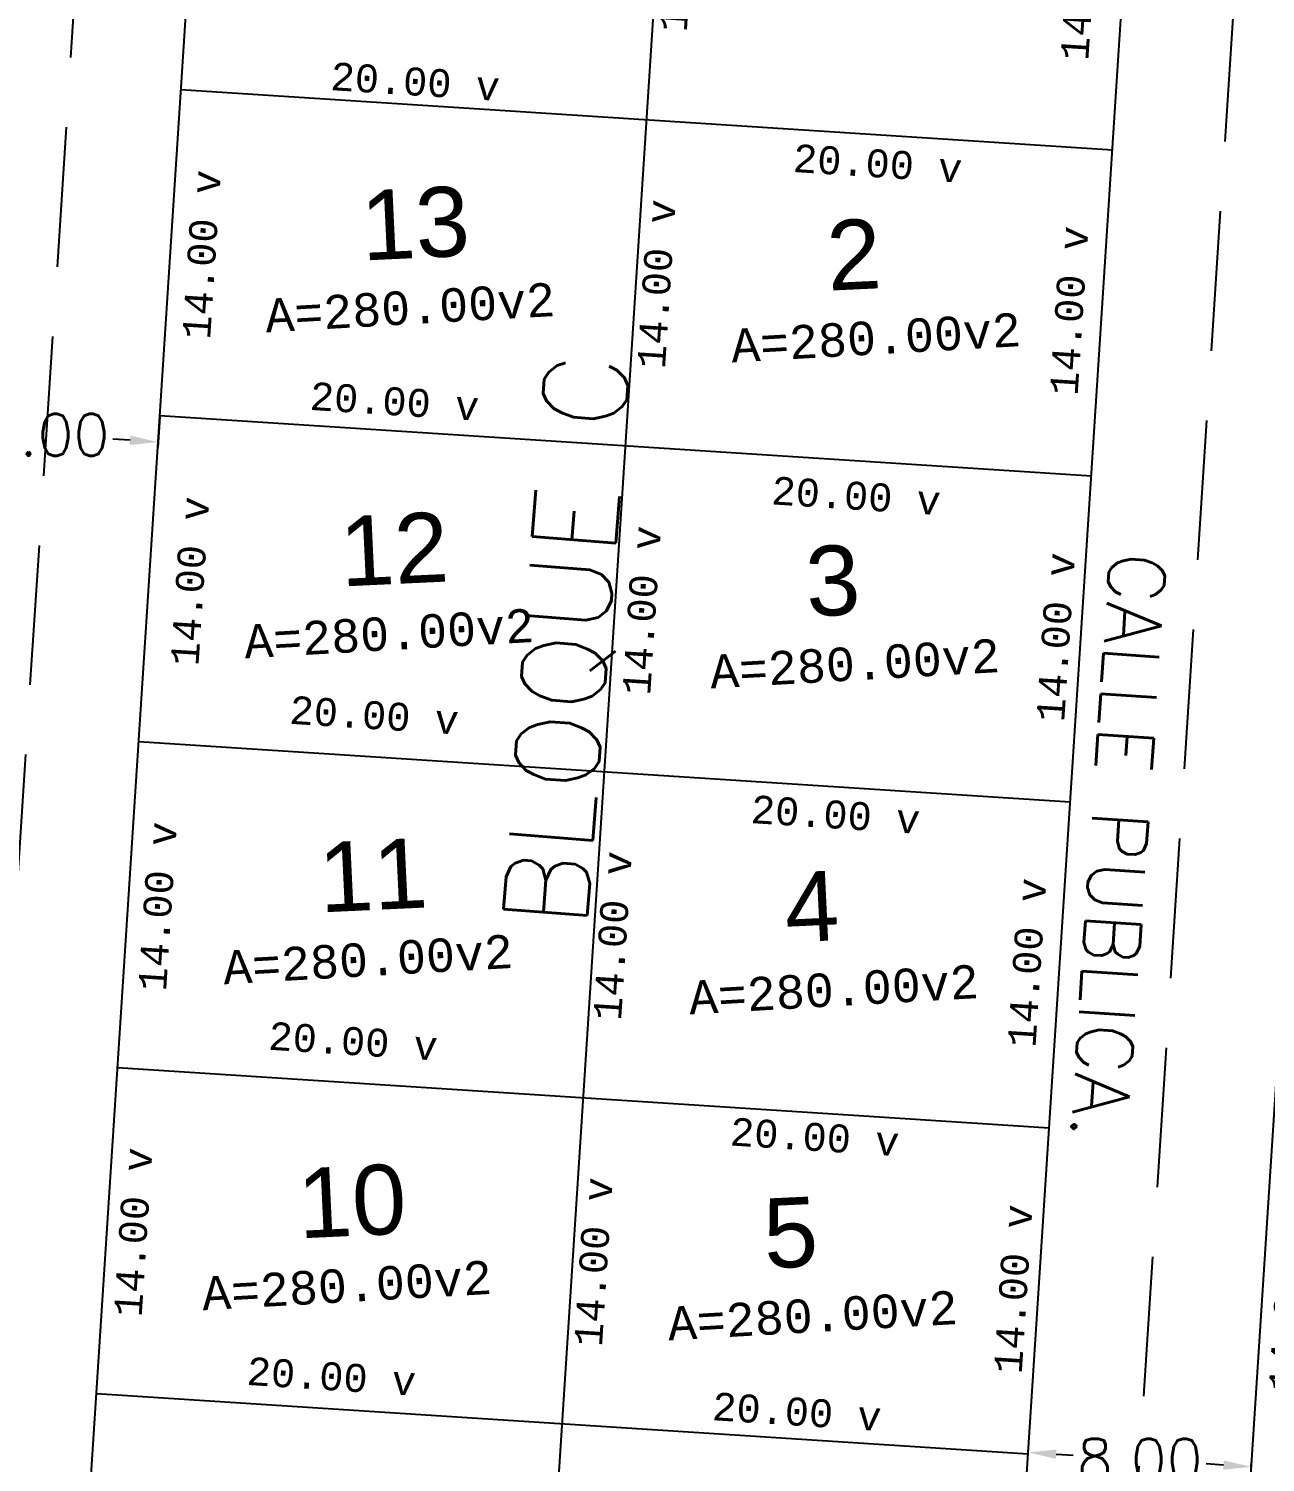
# Model space of a CAD drawing. Header units: metres. Extents: x 295274 to 295728, y 1621957 to 1622195.
# Drawn here: x 295395 to 295439.2, y 1622029.8 to 1622081.2 of the extents above; entities that cross this region are included whole.
import ezdxf
from ezdxf.enums import TextEntityAlignment as Align

# ---------------------------------------------------------------- set-up
doc = ezdxf.new("R2010")
doc.units = ezdxf.units.M
doc.linetypes.add('DASHED', pattern=[0.75, 0.5, -0.25])
for name, color, linetype in [('areas', 7, 'Continuous'), ('NOMBRE BLOQUE', 94, 'Continuous'), ('NUMERO SOLAR', 12, 'Continuous')]:
    doc.layers.add(name, color=color, linetype=linetype)
doc.styles.add('Anotativo', font='arial.ttf')
doc.styles.add('MONOTXT4', font='monotxt4.shx')
doc.styles.get("Standard").update_dxf_attribs({"font": 'simplex.shx'})
doc.dimstyles.new('Cotas de Lotes', dxfattribs={"dimscale": 0.5, "dimtxt": 2, "dimasz": 0.5, "dimexe": 0.18, "dimexo": 0.0625, "dimgap": 0.09, "dimtad": 0, "dimlfac": 1.197605, "dimzin": 0, "dimdsep": 46, "dimtxsty": 'MONOTXT4', "dimblk": 'NONE', "dimcen": 0.5, "dimse1": 1, "dimse2": 1, "dimsd1": 1, "dimsd2": 1, "dimclrt": 256, "dimaunit": 1, "dimadec": 0, "dimazin": 0, "dimtfac": 1, "dimtofl": 0, "dimtmove": 0, "dimatfit": 3, "dimldrblk": 'NONE', "dimfxl": 1, "dimtolj": 1, "dimtzin": 0, "dimarcsym": 0})
doc.dimstyles.get("Standard").update_dxf_attribs({"dimtxt": 0.18, "dimasz": 0.18, "dimexe": 0.18, "dimexo": 0.0625, "dimgap": 0.09, "dimtad": 0, "dimtih": 1, "dimtoh": 1, "dimdec": 4, "dimzin": 0, "dimdsep": 46, "dimtxsty": 'Standard', "dimcen": 0.09, "dimadec": 0, "dimazin": 0, "dimtfac": 1, "dimtdec": 4, "dimtofl": 0, "dimtmove": 0, "dimatfit": 3, "dimfxl": 1, "dimtolj": 1, "dimtzin": 0, "dimarcsym": 0})

# ---------------------------------------------------------------- blocks, each defined once
blk = doc.blocks.new('*D152')
at = {"layer": 'Defpoints', "color": 0, "ltscale": 6, "transparency": 16777216}
for p in [(295439.486, 1622041.306), (295440.433, 1622041.244), (295438.731, 1622029.64)]:
    blk.add_point(p, dxfattribs=at)
at = {"ltscale": 6, "transparency": 16777216, "insert": (295440.056, 1622035.412), "char_height": 1, "attachment_point": 5, "rotation": 86.2982, "style": 'MONOTXT4'}
blk.add_mtext('\\A1;14.00 v', dxfattribs=at)
blk = doc.blocks.new('_None')
blk = doc.blocks.new('*D167')
at = {"layer": 'Defpoints', "color": 0, "ltscale": 6, "transparency": 16777216}
for p in [(295429.845, 1622030.215), (295430.748, 1622030.157), (295429.993, 1622018.491)]:
    blk.add_point(p, dxfattribs=at)
at = {"ltscale": 6, "transparency": 16777216, "insert": (295429.468, 1622024.382), "char_height": 1, "attachment_point": 5, "rotation": 86.2982, "style": 'MONOTXT4'}
blk.add_mtext('\\A1;14.00 v', dxfattribs=at)
blk = doc.blocks.new('*D168')
at = {"layer": 'Defpoints', "color": 0, "ltscale": 6, "transparency": 16777216}
for p in [(295414.083, 1622031.235), (295414.943, 1622031.179), (295413.328, 1622019.569)]:
    blk.add_point(p, dxfattribs=at)
at = {"ltscale": 6, "transparency": 16777216, "insert": (295414.565, 1622025.346), "char_height": 1, "attachment_point": 5, "rotation": 86.2982, "style": 'MONOTXT4'}
blk.add_mtext('\\A1;14.00 v', dxfattribs=at)
blk = doc.blocks.new('*D169')
at = {"layer": 'Defpoints', "color": 0, "ltscale": 6, "transparency": 16777216}
for p in [(295414.838, 1622042.9), (295415.583, 1622042.852), (295414.083, 1622031.235)]:
    blk.add_point(p, dxfattribs=at)
at = {"ltscale": 6, "transparency": 16777216, "insert": (295415.205, 1622037.019), "char_height": 1, "attachment_point": 5, "rotation": 86.2982, "style": 'MONOTXT4'}
blk.add_mtext('\\A1;14.00 v', dxfattribs=at)
blk = doc.blocks.new('*D170')
at = {"layer": 'Defpoints', "color": 0, "ltscale": 6, "transparency": 16777216}
for p in [(295414.838, 1622042.9), (295431.503, 1622041.822), (295431.446, 1622040.949)]:
    blk.add_point(p, dxfattribs=at)
at = {"ltscale": 6, "transparency": 16777216, "insert": (295423.114, 1622041.488), "char_height": 1, "attachment_point": 5, "rotation": 356.2982, "style": 'MONOTXT4'}
blk.add_mtext('\\A1;20.00 v', dxfattribs=at)
blk = doc.blocks.new('*D171')
at = {"layer": 'Defpoints', "color": 0, "ltscale": 6, "transparency": 16777216}
for p in [(295431.503, 1622041.822), (295429.845, 1622030.215), (295430.748, 1622030.157)]:
    blk.add_point(p, dxfattribs=at)
at = {"ltscale": 6, "transparency": 16777216, "insert": (295430.223, 1622036.048), "char_height": 1, "attachment_point": 5, "rotation": 86.2982, "style": 'MONOTXT4'}
blk.add_mtext('\\A1;14.00 v', dxfattribs=at)
blk = doc.blocks.new('*D172')
at = {"layer": 'Defpoints', "color": 0, "ltscale": 6, "transparency": 16777216}
for p in [(295414.083, 1622031.235), (295430.81, 1622031.116), (295430.748, 1622030.157)]:
    blk.add_point(p, dxfattribs=at)
at = {"ltscale": 6, "transparency": 16777216, "insert": (295422.478, 1622031.655), "char_height": 1, "attachment_point": 5, "rotation": 356.2982, "style": 'MONOTXT4'}
blk.add_mtext('\\A1;20.00 v', dxfattribs=at)
blk = doc.blocks.new('*D173')
at = {"layer": 'Defpoints', "color": 0, "ltscale": 6, "transparency": 16777216}
for p in [(295415.592, 1622054.566), (295416.266, 1622054.522), (295414.838, 1622042.9)]:
    blk.add_point(p, dxfattribs=at)
at = {"ltscale": 6, "transparency": 16777216, "insert": (295415.889, 1622048.69), "char_height": 1, "attachment_point": 5, "rotation": 86.2982, "style": 'MONOTXT4'}
blk.add_mtext('\\A1;14.00 v', dxfattribs=at)
blk = doc.blocks.new('*D174')
at = {"layer": 'Defpoints', "color": 0, "ltscale": 6, "transparency": 16777216}
for p in [(295415.592, 1622054.566), (295432.258, 1622053.488), (295432.193, 1622052.486)]:
    blk.add_point(p, dxfattribs=at)
at = {"ltscale": 6, "transparency": 16777216, "insert": (295423.86, 1622053.025), "char_height": 1, "attachment_point": 5, "rotation": 356.2982, "style": 'MONOTXT4'}
blk.add_mtext('\\A1;20.00 v', dxfattribs=at)
blk = doc.blocks.new('*D175')
at = {"layer": 'Defpoints', "color": 0, "ltscale": 6, "transparency": 16777216}
for p in [(295432.258, 1622053.488), (295430.338, 1622041.898), (295431.503, 1622041.822)]:
    blk.add_point(p, dxfattribs=at)
at = {"ltscale": 6, "transparency": 16777216, "insert": (295430.716, 1622047.73), "char_height": 1, "attachment_point": 5, "rotation": 86.2982, "style": 'MONOTXT4'}
blk.add_mtext('\\A1;14.00 v', dxfattribs=at)
blk = doc.blocks.new('*D176')
at = {"layer": 'Defpoints', "color": 0, "ltscale": 6, "transparency": 16777216}
for p in [(295432.121, 1622065.211), (295433.012, 1622065.153), (295432.258, 1622053.488)]:
    blk.add_point(p, dxfattribs=at)
at = {"ltscale": 6, "transparency": 16777216, "insert": (295431.743, 1622059.378), "char_height": 1, "attachment_point": 5, "rotation": 86.2982, "style": 'MONOTXT4'}
blk.add_mtext('\\A1;14.00 v', dxfattribs=at)
blk = doc.blocks.new('*D177')
at = {"layer": 'Defpoints', "color": 0, "ltscale": 6, "transparency": 16777216}
for p in [(295416.347, 1622066.232), (295417.309, 1622066.169), (295415.592, 1622054.566)]:
    blk.add_point(p, dxfattribs=at)
at = {"ltscale": 6, "transparency": 16777216, "insert": (295416.932, 1622060.337), "char_height": 1, "attachment_point": 5, "rotation": 86.2982, "style": 'MONOTXT4'}
blk.add_mtext('\\A1;14.00 v', dxfattribs=at)
blk = doc.blocks.new('*D178')
at = {"layer": 'Defpoints', "color": 0, "ltscale": 6, "transparency": 16777216}
for p in [(295416.347, 1622066.232), (295433.012, 1622065.153), (295432.931, 1622063.893)]:
    blk.add_point(p, dxfattribs=at)
at = {"ltscale": 6, "transparency": 16777216, "insert": (295424.598, 1622064.432), "char_height": 1, "attachment_point": 5, "rotation": 356.2982, "style": 'MONOTXT4'}
blk.add_mtext('\\A1;20.00 v', dxfattribs=at)
blk = doc.blocks.new('*D179')
at = {"layer": 'Defpoints', "color": 0, "ltscale": 6, "transparency": 16777216}
for p in [(295432.602, 1622076.894), (295433.767, 1622076.819), (295433.012, 1622065.153)]:
    blk.add_point(p, dxfattribs=at)
at = {"ltscale": 6, "transparency": 16777216, "insert": (295432.224, 1622071.062), "char_height": 1, "attachment_point": 5, "rotation": 86.2982, "style": 'MONOTXT4'}
blk.add_mtext('\\A1;14.00 v', dxfattribs=at)
blk = doc.blocks.new('*D180')
at = {"layer": 'Defpoints', "color": 0, "ltscale": 6, "transparency": 16777216}
for p in [(295417.102, 1622077.897), (295417.837, 1622077.85), (295416.347, 1622066.232)]:
    blk.add_point(p, dxfattribs=at)
at = {"ltscale": 6, "transparency": 16777216, "insert": (295417.46, 1622072.017), "char_height": 1, "attachment_point": 5, "rotation": 86.2982, "style": 'MONOTXT4'}
blk.add_mtext('\\A1;14.00 v', dxfattribs=at)
blk = doc.blocks.new('*D181')
at = {"layer": 'Defpoints', "color": 0, "ltscale": 6, "transparency": 16777216}
for p in [(295417.102, 1622077.897), (295433.767, 1622076.819), (295433.7, 1622075.788)]:
    blk.add_point(p, dxfattribs=at)
at = {"ltscale": 6, "transparency": 16777216, "insert": (295425.368, 1622076.328), "char_height": 1, "attachment_point": 5, "rotation": 356.2982, "style": 'MONOTXT4'}
blk.add_mtext('\\A1;20.00 v', dxfattribs=at)
blk = doc.blocks.new('*D182')
at = {"layer": 'Defpoints', "color": 0, "ltscale": 6, "transparency": 16777216}
for p in [(295433.001, 1622089.172), (295434.56, 1622089.071), (295433.767, 1622076.819)]:
    blk.add_point(p, dxfattribs=at)
at = {"ltscale": 6, "transparency": 16777216, "insert": (295432.605, 1622083.046), "char_height": 1, "attachment_point": 5, "rotation": 86.2982, "style": 'MONOTXT4'}
blk.add_mtext('\\A1;14.70 v', dxfattribs=at)
blk = doc.blocks.new('*D185')
at = {"layer": 'Defpoints', "color": 0, "ltscale": 6, "transparency": 16777216}
for p in [(295417.907, 1622090.341), (295417.102, 1622077.897), (295417.837, 1622077.85)]:
    blk.add_point(p, dxfattribs=at)
at = {"ltscale": 6, "transparency": 16777216, "insert": (295418.24, 1622084.072), "char_height": 1, "attachment_point": 5, "rotation": 86.2982, "style": 'MONOTXT4'}
blk.add_mtext('\\A1;14.93 v', dxfattribs=at)
blk = doc.blocks.new('*D186')
at = {"layer": 'Defpoints', "color": 0, "ltscale": 6, "transparency": 16777216}
for p in [(295400.437, 1622078.976), (295417.155, 1622078.718), (295417.102, 1622077.897)]:
    blk.add_point(p, dxfattribs=at)
at = {"ltscale": 6, "transparency": 16777216, "insert": (295408.823, 1622079.257), "char_height": 1, "attachment_point": 5, "rotation": 356.2982, "style": 'MONOTXT4'}
blk.add_mtext('\\A1;20.00 v', dxfattribs=at)
blk = doc.blocks.new('*D187')
at = {"layer": 'Defpoints', "color": 0, "ltscale": 6, "transparency": 16777216}
for p in [(295401.502, 1622095.446), (295400.437, 1622078.976), (295401.77, 1622078.889)]:
    blk.add_point(p, dxfattribs=at)
at = {"ltscale": 6, "transparency": 16777216, "insert": (295402.302, 1622087.125), "char_height": 1, "attachment_point": 5, "rotation": 86.2982, "style": 'MONOTXT4'}
blk.add_mtext('\\A1;19.77 v', dxfattribs=at)
blk = doc.blocks.new('*D189')
at = {"layer": 'Defpoints', "color": 0, "ltscale": 6, "transparency": 16777216}
for p in [(295400.437, 1622078.976), (295399.682, 1622067.31), (295400.809, 1622067.237)]:
    blk.add_point(p, dxfattribs=at)
at = {"ltscale": 6, "transparency": 16777216, "insert": (295401.186, 1622073.07), "char_height": 1, "attachment_point": 5, "rotation": 86.2982, "style": 'MONOTXT4'}
blk.add_mtext('\\A1;14.00 v', dxfattribs=at)
blk = doc.blocks.new('*D190')
at = {"layer": 'Defpoints', "color": 0, "ltscale": 6, "transparency": 16777216}
for p in [(295399.682, 1622067.31), (295416.415, 1622067.274), (295416.347, 1622066.232)]:
    blk.add_point(p, dxfattribs=at)
at = {"ltscale": 6, "transparency": 16777216, "insert": (295408.082, 1622067.813), "char_height": 1, "attachment_point": 5, "rotation": 356.2982, "style": 'MONOTXT4'}
blk.add_mtext('\\A1;20.00 v', dxfattribs=at)
blk = doc.blocks.new('*D191')
at = {"layer": 'Defpoints', "color": 0, "ltscale": 6, "transparency": 16777216}
for p in [(295399.682, 1622067.31), (295398.927, 1622055.644), (295400.392, 1622055.55)]:
    blk.add_point(p, dxfattribs=at)
at = {"ltscale": 6, "transparency": 16777216, "insert": (295400.769, 1622061.382), "char_height": 1, "attachment_point": 5, "rotation": 86.2982, "style": 'MONOTXT4'}
blk.add_mtext('\\A1;14.00 v', dxfattribs=at)
blk = doc.blocks.new('*D192')
at = {"layer": 'Defpoints', "color": 0, "ltscale": 6, "transparency": 16777216}
for p in [(295398.927, 1622055.644), (295415.688, 1622056.041), (295415.592, 1622054.566)]:
    blk.add_point(p, dxfattribs=at)
at = {"ltscale": 6, "transparency": 16777216, "insert": (295407.355, 1622056.58), "char_height": 1, "attachment_point": 5, "rotation": 356.2982, "style": 'MONOTXT4'}
blk.add_mtext('\\A1;20.00 v', dxfattribs=at)
blk = doc.blocks.new('*D193')
at = {"layer": 'Defpoints', "color": 0, "ltscale": 6, "transparency": 16777216}
for p in [(295398.927, 1622055.644), (295398.173, 1622043.979), (295399.234, 1622043.91)]:
    blk.add_point(p, dxfattribs=at)
at = {"ltscale": 6, "transparency": 16777216, "insert": (295399.611, 1622049.743), "char_height": 1, "attachment_point": 5, "rotation": 86.2982, "style": 'MONOTXT4'}
blk.add_mtext('\\A1;14.00 v', dxfattribs=at)
blk = doc.blocks.new('*D194')
at = {"layer": 'Defpoints', "color": 0, "ltscale": 6, "transparency": 16777216}
for p in [(295414.933, 1622044.375), (295398.173, 1622043.979), (295414.838, 1622042.9)]:
    blk.add_point(p, dxfattribs=at)
at = {"ltscale": 6, "transparency": 16777216, "insert": (295406.601, 1622044.914), "char_height": 1, "attachment_point": 5, "rotation": 356.2982, "style": 'MONOTXT4'}
blk.add_mtext('\\A1;20.00 v', dxfattribs=at)
blk = doc.blocks.new('*D195')
at = {"layer": 'Defpoints', "color": 0, "ltscale": 6, "transparency": 16777216}
for p in [(295398.173, 1622043.979), (295397.418, 1622032.313), (295398.359, 1622032.252)]:
    blk.add_point(p, dxfattribs=at)
at = {"ltscale": 6, "transparency": 16777216, "insert": (295398.736, 1622038.085), "char_height": 1, "attachment_point": 5, "rotation": 86.2982, "style": 'MONOTXT4'}
blk.add_mtext('\\A1;14.00 v', dxfattribs=at)
blk = doc.blocks.new('*D196')
at = {"layer": 'Defpoints', "color": 0, "ltscale": 6, "transparency": 16777216}
for p in [(295397.418, 1622032.313), (295414.157, 1622032.379), (295414.083, 1622031.235)]:
    blk.add_point(p, dxfattribs=at)
at = {"ltscale": 6, "transparency": 16777216, "insert": (295405.824, 1622032.918), "char_height": 1, "attachment_point": 5, "rotation": 356.2982, "style": 'MONOTXT4'}
blk.add_mtext('\\A1;20.00 v', dxfattribs=at)
blk = doc.blocks.new('*D197')
at = {"layer": 'Defpoints', "color": 0, "ltscale": 6, "transparency": 16777216}
for p in [(295397.418, 1622032.313), (295396.663, 1622020.647), (295397.939, 1622020.565)]:
    blk.add_point(p, dxfattribs=at)
at = {"ltscale": 6, "transparency": 16777216, "insert": (295398.317, 1622026.398), "char_height": 1, "attachment_point": 5, "rotation": 86.2982, "style": 'MONOTXT4'}
blk.add_mtext('\\A1;14.00 v', dxfattribs=at)
blk = doc.blocks.new('*D296')
at = {"color": 0, "lineweight": -2, "ltscale": 6, "transparency": 16777216}
for p, q in [((295430.752, 1622030.219), (295430.763, 1622030.383)), ((295431.749, 1622030.139), (295432.367, 1622030.099)), ((295437.737, 1622029.751), (295437.118, 1622029.791)), ((295438.735, 1622029.702), (295438.746, 1622029.866))]:
    blk.add_line(p, q, dxfattribs=at)
at = {"color": 0, "ltscale": 6, "transparency": 16777216}
for points in [[(295431.76, 1622030.305), (295431.738, 1622029.972), (295430.751, 1622030.203)], [(295437.747, 1622029.917), (295437.726, 1622029.585), (295438.734, 1622029.687)]]:
    blk.add_solid(points, dxfattribs=at)
at = {"layer": 'Defpoints', "color": 0, "ltscale": 6, "transparency": 16777216}
for p in [(295430.748, 1622030.157), (295438.731, 1622029.64), (295438.734, 1622029.687)]:
    blk.add_point(p, dxfattribs=at)
at = {"color": 0, "ltscale": 6, "transparency": 16777216, "insert": (295434.743, 1622029.945), "char_height": 1.5, "attachment_point": 5}
blk.add_mtext('\\A1;8.00', dxfattribs=at)
blk = doc.blocks.new('*D297')
at = {"color": 0, "lineweight": -2, "ltscale": 6, "transparency": 16777216}
for p, q in [((295391.695, 1622067.764), (295391.626, 1622066.698)), ((295399.678, 1622067.248), (295399.609, 1622066.182)), ((295392.635, 1622066.813), (295393.253, 1622066.773)), ((295398.623, 1622066.426), (295398.005, 1622066.466))]:
    blk.add_line(p, q, dxfattribs=at)
at = {"color": 0, "ltscale": 6, "transparency": 16777216}
for points in [[(295392.646, 1622066.98), (295392.625, 1622066.647), (295391.637, 1622066.878)], [(295398.634, 1622066.592), (295398.612, 1622066.26), (295399.621, 1622066.362)]]:
    blk.add_solid(points, dxfattribs=at)
at = {"layer": 'Defpoints', "color": 0, "ltscale": 6, "transparency": 16777216}
for p in [(295391.699, 1622067.826), (295399.682, 1622067.31), (295391.637, 1622066.878)]:
    blk.add_point(p, dxfattribs=at)
at = {"color": 0, "ltscale": 6, "transparency": 16777216, "insert": (295395.629, 1622066.62), "char_height": 1.5, "attachment_point": 5}
blk.add_mtext('\\A1;8.00', dxfattribs=at)

msp = doc.modelspace()

# ---------------------------------------------------------------- linework, layer by layer
at = {"ltscale": 6}
for p, q in [((295400.4368, 1622078.9755), (295433.7671, 1622076.8191)), ((295399.6821, 1622067.3099), (295433.0124, 1622065.1534)), ((295398.9273, 1622055.6443), (295432.2576, 1622053.4878)), ((295398.1726, 1622043.9787), (295431.5029, 1622041.8222)), ((295397.4178, 1622032.3131), (295430.7481, 1622030.1566))]:
    msp.add_line(p, q, dxfattribs=at)
at = {"color": 1, "linetype": 'DASHED', "ltscale": 10, "flags": 128}
for points in [[(295391.6605, 1622005.2806), (295397.9385, 1622102.3152)], [(295432.9525, 1622002.2737), (295438.986, 1622095.5278)]]:
    msp.add_lwpolyline(points, dxfattribs=at)
at = {"flags": 128}
for points in [[(295395.9083, 1622008.9818), (295401.5025, 1622095.4461)], [(295437.2003, 1622005.975), (295442.6985, 1622090.9564)], [(295412.5647, 1622007.7689), (295417.9071, 1622090.3415)], [(295429.2212, 1622006.556), (295434.5598, 1622089.0708)]]:
    msp.add_lwpolyline(points, dxfattribs=at)

# ---------------------------------------------------------------- texts
at = {"ltscale": 6, "insert": (295435.6896, 1622062.3464), "char_height": 2, "attachment_point": 1, "rotation": 266.12941}
msp.add_mtext_dynamic_manual_height_columns('CALLE PUBLICA.', width=35.899774, gutter_width=1, heights=[0], dxfattribs=at)
at = {"layer": 'areas', "color": 7, "lineweight": 9, "style": 'MONOTXT4'}
for p in [(295408.6387, 1622071.1806), (295425.3039, 1622070.1024), (295407.884, 1622059.515), (295424.5491, 1622058.4368), (295407.1292, 1622047.8494), (295423.7944, 1622046.7712), (295406.3745, 1622036.1838), (295423.0396, 1622035.1055)]:
    msp.add_text('A=280.00v2', height=1.2, rotation=3.2563, dxfattribs=at).set_placement(p, align=Align.MIDDLE)
at = {"layer": 'NOMBRE BLOQUE', "color": 5, "lineweight": 0, "insert": (295411.9449, 1622049.1318), "char_height": 3, "attachment_point": 1, "rotation": 85.62119}
msp.add_mtext_dynamic_manual_height_columns('BLOQUE C', width=32.718598, gutter_width=12.5, heights=[0], dxfattribs=at)
at = {"layer": 'NUMERO SOLAR', "lineweight": 0, "char_height": 2.5, "attachment_point": 1, "rotation": 2.7012, "style": 'Anotativo'}
for s, insert in [('13', (295406.8203, 1622075.3558)), ('2', (295423.4855, 1622074.2776)), ('12', (295406.0655, 1622063.6902)), ('3', (295422.7307, 1622062.612)), ('11', (295405.3108, 1622052.0246)), ('4', (295421.9759, 1622050.9463)), ('10', (295404.556, 1622040.359)), ('5', (295421.2212, 1622039.2807))]:
    msp.add_mtext_dynamic_manual_height_columns(s, width=22.294458, gutter_width=12.5, heights=[0], dxfattribs=dict(at, insert=insert))

# ---------------------------------------------------------------- dimensions: what is measured, and where the dimension line sits
at = {"ltscale": 6}
for p1, p2, distance, picture, middle in [((295401.5025, 1622095.4461), (295400.4368, 1622078.9755), 1.3355, '*D187', (295402.3024, 1622087.1246)), ((295417.9071, 1622090.3415), (295417.102, 1622077.8973), 0.7366, '*D185', (295418.2396, 1622084.0718)), ((295433.7671, 1622076.8191), (295434.5598, 1622089.0708), 1.5618, '*D182', (295432.605, 1622083.0458)), ((295400.4368, 1622078.9755), (295417.102, 1622077.8973), 0.8227, '*D186', (295408.8225, 1622079.2574)), ((295400.4368, 1622078.9755), (295399.6821, 1622067.3099), 1.1293, '*D189', (295401.1864, 1622073.0698)), ((295416.3472, 1622066.2317), (295417.102, 1622077.8973), -0.7366, '*D180', (295417.4596, 1622072.0169)), ((295417.102, 1622077.8973), (295433.7671, 1622076.8191), -1.0328, '*D181', (295425.3679, 1622076.3276)), ((295433.0124, 1622065.1534), (295433.7671, 1622076.8191), 1.1678, '*D179', (295432.2244, 1622071.0616)), ((295399.6821, 1622067.3099), (295416.3472, 1622066.2317), 1.0448, '*D190', (295408.0821, 1622067.8134)), ((295399.6821, 1622067.3099), (295398.9273, 1622055.6443), 1.4676, '*D191', (295400.7693, 1622061.3823)), ((295415.5925, 1622054.5661), (295416.3472, 1622066.2317), -0.964, '*D177', (295416.9318, 1622060.3366)), ((295416.3472, 1622066.2317), (295433.0124, 1622065.1534), -1.2629, '*D178', (295424.5983, 1622064.4323)), ((295432.2576, 1622053.4878), (295433.0124, 1622065.1534), 0.8936, '*D176', (295431.7432, 1622059.3783)), ((295398.9273, 1622055.6443), (295415.5925, 1622054.5661), 1.4782, '*D192', (295407.3553, 1622056.5802)), ((295398.9273, 1622055.6443), (295398.1726, 1622043.9787), 1.0636, '*D193', (295399.6113, 1622049.7428)), ((295415.5925, 1622054.5661), (295432.2576, 1622053.4878), -1.0042, '*D174', (295423.8602, 1622053.0248)), ((295414.8377, 1622042.9005), (295415.5925, 1622054.5661), -0.6753, '*D173', (295415.889, 1622048.6897)), ((295432.2576, 1622053.4878), (295431.5029, 1622041.8222), -1.1669, '*D175', (295430.7158, 1622047.7304)), ((295398.1726, 1622043.9787), (295414.8377, 1622042.9005), 1.4778, '*D194', (295406.6006, 1622044.9143)), ((295398.1726, 1622043.9787), (295397.4178, 1622032.3131), 0.943, '*D195', (295398.7362, 1622038.085)), ((295414.083, 1622031.2348), (295414.8377, 1622042.9005), -0.7464, '*D169', (295415.2052, 1622037.0195)), ((295414.8377, 1622042.9005), (295431.5029, 1622041.8222), -0.875, '*D170', (295423.1138, 1622041.4881)), ((295431.5029, 1622041.8222), (295430.7481, 1622030.1566), -0.9046, '*D171', (295430.2228, 1622036.0478)), ((295438.7314, 1622029.6401), (295439.4862, 1622041.3057), -0.9492, '*D152', (295440.056, 1622035.4116)), ((295397.4178, 1622032.3131), (295414.083, 1622031.2348), 1.1464, '*D196', (295405.8244, 1622032.918)), ((295414.083, 1622031.2348), (295430.7481, 1622030.1566), 0.961, '*D172', (295422.4776, 1622031.6547)), ((295397.4178, 1622032.3131), (295396.663, 1622020.6475), 1.2789, '*D197', (295398.3167, 1622026.3977)), ((295413.3282, 1622019.5692), (295414.083, 1622031.2348), -0.8616, '*D168', (295414.5653, 1622025.3464)), ((295429.9934, 1622018.491), (295430.7481, 1622030.1566), 0.9046, '*D167', (295429.4681, 1622024.3822))]:
    dim = msp.add_aligned_dim(p1=p1, p2=p2, distance=distance, dimstyle='Cotas de Lotes', override={"dimpost": ' v'}, dxfattribs=at)
    dim.commit()
    dim.dimension.update_dxf_attribs({"geometry": picture, "text_midpoint": middle})
at = {"color": 5, "ltscale": 6}
for p1, p2, distance, picture, middle in [((295399.6821, 1622067.3099), (295391.6988, 1622067.8264), 0.9503, '*D297', (295395.6291, 1622066.6198)), ((295430.7481, 1622030.1566), (295438.7314, 1622029.6401), 0.0466, '*D296', (295434.7428, 1622029.9448))]:
    dim = msp.add_aligned_dim(p1=p1, p2=p2, distance=distance, dimstyle='Standard', override={"dimtxt": 1.5, "dimasz": 1, "dimdec": 2}, dxfattribs=at)
    dim.commit()
    dim.dimension.update_dxf_attribs({"geometry": picture, "text_midpoint": middle})

doc.saveas('drawing.dxf')
